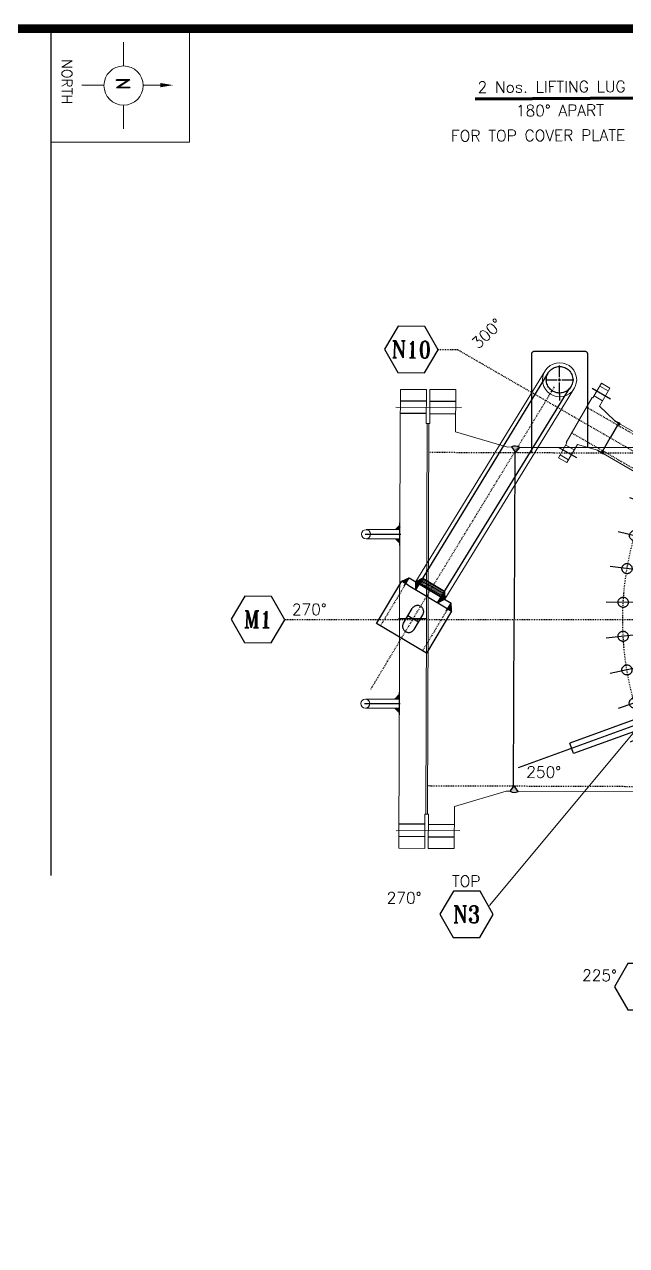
# Model space of a CAD drawing. Header units: inches. Extents: x -100737 to -99065, y -38026 to -37432.
# Drawn here: x -100496.5 to -100425.3, y -37590.4 to -37446.2 of the extents above; entities that cross this region are included whole.
import ezdxf
from ezdxf.enums import TextEntityAlignment as Align

# ---------------------------------------------------------------- set-up
doc = ezdxf.new("R2010")
doc.units = ezdxf.units.IN
doc.header["$LTSCALE"] = 200
doc.header["$MEASUREMENT"] = 0
for name, pattern in [('CENTER', [2, 1.25, -0.25, 0.25, -0.25]), ('CENTER2', [1.125, 0.75, -0.125, 0.125, -0.125]), ('DASHED', [0.75, 0.5, -0.25]), ('DASHED2', [0.375, 0.25, -0.125]), ('HIDDEN', [0.375, 0.25, -0.125])]:
    doc.linetypes.add(name, pattern=pattern)
for name, color, linetype, lineweight in [('1 (CEN)', 1, 'CENTER2', 9), ('B-OBJ', 7, 'Continuous', 13), ('DRAWING', 7, 'Continuous', 25), ('EQUIPMENT', 4, 'Continuous', 13), ('Hidden Line', 3, 'HIDDEN', 9), ('OBJECT', 7, 'Continuous', 18)]:
    doc.layers.add(name, color=color, linetype=linetype, lineweight=lineweight)
for name, color, linetype in [('BORDER1', 3, 'Continuous'), ('BORDER2', 7, 'Continuous'), ('CEN', 3, 'CENTER'), ('CENTER', 1, 'CENTER'), ('DIMENSION', 8, 'Continuous'), ('hatch', 120, 'Continuous'), ('text', 3, 'Continuous'), ('WELD', 5, 'Continuous')]:
    doc.layers.add(name, color=color, linetype=linetype)
doc.styles.add('ROMANC', font='ROMANC', dxfattribs={"height": 5})
doc.styles.add('ROMAND', font='romand.shx', dxfattribs={"width": 0.8})
doc.styles.add('ROMANS', font='romans.shx', dxfattribs={"width": 0.85})
doc.styles.add('ROMANT', font='romant.shx')
doc.styles.add('RS', font='ROMANS.shx', dxfattribs={"width": 0.8})
doc.styles.get("Standard").update_dxf_attribs({"font": 'romans.shx'})
doc.dimstyles.new('VEP-8', dxfattribs={"dimscale": 0, "dimtxt": 2.5, "dimasz": 2.5, "dimexe": 1, "dimexo": 1, "dimgap": 1, "dimtad": 1, "dimdec": 0, "dimlfac": 15, "dimzin": 9, "dimdsep": 46, "dimtxsty": 'ROMANS', "dimcen": 0, "dimclrd": 256, "dimclre": 256, "dimclrt": 3, "dimadec": 0, "dimazin": 2, "dimtfac": 1, "dimtdec": 1, "dimtmove": 0, "dimatfit": 3, "dimfxl": 1, "dimlwd": -1, "dimlwe": -1, "dimarcsym": 1})
pattern_1 = [(104, (-101984.877613, -36578.82372), (-0.0404289886, -0.010080079), []), (194, (-101984.877613, -36578.82372), (0.010080079, -0.0404289886), [])]
pattern_2 = [(225, (-102772.49609, -36979.881433), (0.02946278255, -0.02946278255), []), (315, (-102772.49609, -36979.881433), (0.02946278255, 0.02946278255), [])]
pattern_3 = [(225, (-102772.564146, -36979.8812), (0.02946278255, -0.02946278255), []), (315, (-102772.564146, -36979.8812), (0.02946278255, 0.02946278255), [])]

# ---------------------------------------------------------------- blocks, each defined once
blk = doc.blocks.new('*U56')
at = {"layer": 'DIMENSION', "color": 2, "linetype": 'DASHED'}
blk.add_line((-0.09, -1.34), (-0.26, 2.2), dxfattribs=at)
at = {"layer": 'DIMENSION', "color": 0, "linetype": 'DASHED', "ltscale": 10}
blk.add_circle((-0.16, 0.19), 0.6, dxfattribs=at)
blk = doc.blocks.new('*U55')
at = {"layer": 'DIMENSION', "color": 0, "linetype": 'ByBlock', "lineweight": -2}
for p, rotation in [((1811.82, -563.97), 6.428571428571429), ((1819.77, -564), 353.5714285714286), ((1804.06, -565.7), 19.28571428571429), ((1807.89, -564.62), 12.85714285714286), ((1823.7, -564.69), 347.1428571428572), ((1827.52, -565.81), 340.7142857142857), ((1800.37, -567.21), 25.71428571428572), ((1831.19, -567.35), 334.2857142857143), ((1796.88, -569.12), 32.14285714285714), ((1834.67, -569.29), 327.8571428571428), ((1793.62, -571.41), 38.57142857142858), ((1837.91, -571.61), 321.4285714285714), ((1790.64, -574.05), 45), ((1840.86, -574.28), 315), ((1787.97, -577.01), 51.42857142857143), ((1843.5, -577.26), 308.5714285714286), ((1785.65, -580.25), 57.85714285714285), ((1845.79, -580.52), 302.1428571428571), ((1783.71, -583.72), 64.28571428571428), ((1847.7, -584.01), 295.7142857142857), ((1782.17, -587.39), 70.71428571428571), ((1849.21, -587.7), 289.2857142857143), ((1781.05, -591.22), 77.14285714285715), ((1850.3, -591.53), 282.8571428571428), ((1780.37, -595.14), 83.57142857142857), ((1850.95, -595.46), 276.4285714285714), ((1780.12, -599.11), 90), ((1851.15, -599.44), 270), ((1780.33, -603.09), 96.42857142857143), ((1850.91, -603.41), 263.5714285714286), ((1780.98, -607.02), 102.8571428571429), ((1850.22, -607.34), 257.1428571428571), ((1782.06, -610.85), 109.2857142857143), ((1849.1, -611.16), 250.7142857142857), ((1783.57, -614.54), 115.7142857142857), ((1847.56, -614.83), 244.2857142857143), ((1785.48, -618.03), 122.1428571428571), ((1845.62, -618.31), 237.8571428571429), ((1787.77, -621.29), 128.5714285714286), ((1843.3, -621.54), 231.4285714285714), ((1790.41, -624.27), 135), ((1840.64, -624.5), 225), ((1793.37, -626.94), 141.4285714285714), ((1837.65, -627.14), 218.5714285714285), ((1796.61, -629.26), 147.8571428571429), ((1834.4, -629.43), 212.1428571428571), ((1800.08, -631.2), 154.2857142857143), ((1830.9, -631.34), 205.7142857142857), ((1803.76, -632.74), 160.7142857142857), ((1827.21, -632.85), 199.2857142857142), ((1807.58, -633.86), 167.1428571428571), ((1823.38, -633.93), 192.8571428571429), ((1811.5, -634.55), 173.5714285714286), ((1815.48, -634.79), 180), ((1819.45, -634.58), 186.4285714285714)]:
    blk.add_blockref('*U56', p, dxfattribs=dict(at, rotation=rotation))
at = {"layer": 'DIMENSION', "color": 0, "linetype": 'ByBlock', "lineweight": -2, "transparency": 16777216}
for p, rotation in [((1811.82, -563.97), 6.428571428571429), ((1819.77, -564), 353.5714285714286), ((1804.06, -565.7), 19.28571428571429), ((1807.89, -564.62), 12.85714285714286), ((1823.7, -564.69), 347.1428571428572), ((1827.52, -565.81), 340.7142857142857), ((1800.37, -567.21), 25.71428571428572), ((1831.19, -567.35), 334.2857142857143), ((1796.88, -569.12), 32.14285714285714), ((1834.67, -569.29), 327.8571428571428), ((1793.62, -571.41), 38.57142857142858), ((1837.91, -571.61), 321.4285714285714), ((1790.64, -574.05), 45), ((1840.86, -574.28), 315), ((1787.97, -577.01), 51.42857142857143), ((1843.5, -577.26), 308.5714285714286), ((1785.65, -580.25), 57.85714285714285), ((1845.79, -580.52), 302.1428571428571), ((1783.71, -583.72), 64.28571428571428), ((1847.7, -584.01), 295.7142857142857), ((1782.17, -587.39), 70.71428571428571), ((1849.21, -587.7), 289.2857142857143), ((1781.05, -591.22), 77.14285714285715), ((1850.3, -591.53), 282.8571428571428), ((1780.37, -595.14), 83.57142857142857), ((1850.95, -595.46), 276.4285714285714), ((1780.12, -599.11), 90), ((1851.15, -599.44), 270), ((1780.33, -603.09), 96.42857142857143), ((1850.91, -603.41), 263.5714285714286), ((1780.98, -607.02), 102.8571428571429), ((1850.22, -607.34), 257.1428571428571), ((1782.06, -610.85), 109.2857142857143), ((1849.1, -611.16), 250.7142857142857), ((1783.57, -614.54), 115.7142857142857), ((1847.56, -614.83), 244.2857142857143), ((1785.48, -618.03), 122.1428571428571), ((1845.62, -618.31), 237.8571428571429), ((1787.77, -621.29), 128.5714285714286), ((1843.3, -621.54), 231.4285714285714), ((1790.41, -624.27), 135), ((1840.64, -624.5), 225), ((1793.37, -626.94), 141.4285714285714), ((1837.65, -627.14), 218.5714285714285), ((1796.61, -629.26), 147.8571428571429), ((1834.4, -629.43), 212.1428571428571), ((1800.08, -631.2), 154.2857142857143), ((1830.9, -631.34), 205.7142857142857), ((1803.76, -632.74), 160.7142857142857), ((1827.21, -632.85), 199.2857142857142), ((1807.58, -633.86), 167.1428571428571), ((1823.38, -633.93), 192.8571428571429), ((1811.5, -634.55), 173.5714285714286), ((1815.48, -634.79), 180), ((1819.45, -634.58), 186.4285714285714)]:
    blk.add_blockref('*U56', p, dxfattribs=dict(at, rotation=rotation))
at = {"layer": 'DIMENSION', "color": 0, "linetype": 'ByBlock', "lineweight": -2}
blk.add_blockref('*U56', (1815.8, -563.76), dxfattribs=at)
blk = doc.blocks.new('*U57')
at = {"layer": 'DIMENSION', "color": 0, "linetype": 'CENTER2', "transparency": 16777216}
blk.add_line((1.65, -0.01), (-1.65, 0.01), dxfattribs=at)
blk = doc.blocks.new('*U58')
at = {"layer": 'DIMENSION', "color": 0, "linetype": 'CENTER2', "transparency": 16777216}
blk.add_line((-2.12, 0), (2.12, 0), dxfattribs=at)
blk = doc.blocks.new('*U59')
at = {"layer": 'DIMENSION', "color": 0, "linetype": 'CENTER2', "transparency": 16777216}
blk.add_line((-2.12, 0), (2.12, 0), dxfattribs=at)
blk = doc.blocks.new('A$Ce8df9f22')
at = {"layer": 'hatch'}
h = blk.add_hatch(dxfattribs=at)
h.set_pattern_fill('ANSI37', color=5, scale=5)
h.paths.add_polyline_path([(1.6, 12.6, -0.00832), (8, 18.4), (-4.2, 18.4)])
h.paths.add_polyline_path([(-18.4, -8, -0.008326), (-12.6, -1.5), (-12.7, -1.4), (-18.4, 4.2)])
for p, q in [((-108.4, 122.5), (-122.5, 108.4)), ((-12.7, -1.4), (-122.5, 108.4)), ((1.6, 12.6), (-108.4, 122.5)), ((16.5, 19), (13.1, 22.7)), ((-18.4, 4.2), (-18.4, -8)), ((-4.2, 18.4), (8, 18.4)), ((-19, -16.5), (-22.7, -13.1))]:
    blk.add_line(p, q)
for radius, start, end in [(260, 129.4171, 140.5829), (255, 129.3538, 140.6462)]:
    blk.add_arc((178.2, -178.2), radius, start, end)
at = {"layer": 'CENTER', "ltscale": 5}
blk.add_line((10.2, -10.2), (-186.8, 186.8), dxfattribs=at)
blk = doc.blocks.new('*U110')
at = {"layer": 'BORDER1', "color": 154, "true_color": 0x1859a9, "const_width": 1}
blk.add_lwpolyline([(0, 564), (796, 564), (796, 0), (0, 0)], close=True, dxfattribs=at)
at = {"layer": 'BORDER2', "flags": 8}
for tag, height, style, p in [('REV-B', 2.7, 'ROMANS', (662.76, 125.68)), ('REV-A', 2.7, 'ROMANS', (662.76, 118.68)), ('RE-B', 7, 'ROMANT', (745.34, 6.15))]:
    blk.add_attdef(tag, text='', height=height, dxfattribs=dict(at, style=style)).set_placement(p, align=Align.CENTER)
at = {"layer": 'BORDER2', "style": 'ROMANS', "width": 4.59626}
for tag, p, p2 in [('DATE-B', (668.47, 125.68), (681.47, 125.68)), ('DATE-A', (668.47, 118.68), (681.47, 118.68))]:
    blk.add_attdef(tag, text='', height=2.7, dxfattribs=at).set_placement(p, p2, align=Align.FIT)
at = {"layer": 'BORDER2'}
for tag, height, style, p in [('DRN-B', 2.7, 'ROMANS', (689.55, 125.68)), ('CHD-B', 2.7, 'ROMANS', (701.61, 125.68)), ('APD-B', 2.7, 'ROMANS', (713.32, 125.68)), ('DRN-A', 2.7, 'ROMANS', (689.55, 118.68)), ('CHD-A', 2.7, 'ROMANS', (701.61, 118.68)), ('APD-A', 2.7, 'ROMANS', (713.32, 118.68)), ('CONS_CONT_VEND', 3.5, 'ROMANC', (726, 61.94))]:
    blk.add_attdef(tag, text='', height=height, dxfattribs=dict(at, style=style)).set_placement(p, align=Align.CENTER)
at = {"layer": 'BORDER2', "style": 'ROMANS', "width": 0.8}
for tag, p, height in [('1:X', (670.77, 103.49), 3), ('LOC', (709.61, 103.49), 3), ('PROJ_NO', (774.84, 103.49), 3), ('CONS_DRG_NO', (681.74, 53.26), 2.5)]:
    blk.add_attdef(tag, p, '', height=height, dxfattribs=at)
at = {"layer": 'BORDER2', "lineweight": 30, "width": 0.8, "flags": 104}
for tag, p in [('COMMENTS-B', (720.22, 127.5)), ('COMMENTS-A', (720.22, 120.5))]:
    blk.add_attdef(tag, text='', height=2.2, dxfattribs=at).set_placement(p, align=Align.MIDDLE_LEFT)
at = {"layer": 'BORDER2', "style": 'ROMANS', "width": 0.8}
for tag, p in [('PROJECT_TITLE_1', (726, 45.91)), ('PROJECT_TITLE_2', (726, 40.58))]:
    blk.add_attdef(tag, text='', height=3.5, dxfattribs=at).set_placement(p, align=Align.MIDDLE)
at = {"layer": 'BORDER2', "style": 'ROMANT', "width": 0.8}
for tag, p in [('DRG_TITLE_1', (726, 29.73)), ('DRG_TITLE_2', (726, 23.03)), ('DRG_TITLE_3', (726, 16.33))]:
    blk.add_attdef(tag, text='', height=4, dxfattribs=at).set_placement(p, align=Align.CENTER)
at = {"layer": 'BORDER2', "style": 'ROMANT'}
for tag, p in [('AR', (668.95, 6.15)), ('PA', (683.03, 6.15)), ('DC', (697.09, 6.15)), ('TS', (775.94, 6.15))]:
    blk.add_attdef(tag, p, '', height=7, dxfattribs=at)
for tag, p in [('SRNO', (736.79, 6.15)), ('SH', (771.83, 6.2))]:
    blk.add_attdef(tag, text='', height=7, dxfattribs=at).set_placement(p, align=Align.RIGHT)
at = {"layer": 'BORDER2', "style": 'ROMANS', "flags": 2}
blk.add_attdef('TB_VERSION', text='', height=2, dxfattribs=at).set_placement((1, -1), align=Align.TOP_LEFT)
blk = doc.blocks.new('*U145')
at = {"layer": 'DIMENSION', "color": 0, "linetype": 'CENTER2', "transparency": 16777216}
for p, q in [((0, 0.31), (0, 1.69)), ((-1.69, 0), (-0.31, 0)), ((0.31, 0), (1.69, 0)), ((0, -1.69), (0, -0.31))]:
    blk.add_line(p, q, dxfattribs=at)
at = {"layer": 'DIMENSION', "color": 0, "linetype": 'Continuous', "transparency": 16777216}
for p, q in [((-0.16, 0), (0.16, 0)), ((0, -0.16), (0, 0.16))]:
    blk.add_line(p, q, dxfattribs=at)

msp = doc.modelspace()

# ---------------------------------------------------------------- hatches: boundary and pattern name
at = {"layer": 'DIMENSION', "linetype": 'DASHED'}
h = msp.add_hatch(dxfattribs=at)
h.set_pattern_fill('ANSI37', color=5, scale=0.033333, angle=179.80504)
h.set_pattern_definition([(224.8050376147, (0, 0), (0.00293623581167, -0.00295628658444), []), (314.8050376147, (0, 0), (0.00295628658444, 0.00293623581167), [])])
h.paths.add_polyline_path([(-100428.323, -37496.795), (-100428.106, -37496.795), (-100428.12, -37496.691), (-100428.066, -37496.598), (-100428.153, -37496.548), (-100428.206, -37496.641), (-100428.385, -37496.715, 0.078514)])
h.paths.add_polyline_path([(-100428.323, -37496.795, 0.1962482), (-100428.094, -37496.882), (-100428.106, -37496.795)])
h.paths.add_polyline_path([(-100426.081, -37493.395, 0.279062), (-100426.371, -37493.228), (-100426.346, -37493.419), (-100426.4, -37493.512), (-100426.313, -37493.562), (-100426.26, -37493.469)])
h = msp.add_hatch(dxfattribs=at)
h.set_pattern_fill('ANSI37', color=5, scale=0.033333, angle=179.80504)
h.set_pattern_definition([(224.80503761, (-102121.3241645, -39418.9342952), (0.002936235812, -0.0029562865844), []), (314.80503761, (-102121.3241645, -39418.9342952), (0.0029562865844, 0.002936235812), [])])
h.paths.add_polyline_path([(-100438.151, -37536.766), (-100438.555, -37536.237), (-100438.554, -37536.13), (-100438.688, -37536.13), (-100438.688, -37536.236), (-100439.095, -37536.763, 0.2958489)])
h.paths.add_polyline_path([(-100438.415, -37496.661), (-100437.981, -37496.156, 0.3030165), (-100438.923, -37496.103), (-100438.548, -37496.654), (-100438.554, -37496.76), (-100438.421, -37496.76)])
h = msp.add_hatch(dxfattribs=at)
h.set_pattern_fill('ANSI31', color=256, scale=1.333333, angle=328.983)
h.set_pattern_definition([(13.983, (-101984.87761, -36578.82372), (-0.040272333, 0.16172791), [])])
h.paths.add_polyline_path([(-100449.409, -37511.587), (-100449.819, -37512.271), (-100448.534, -37513.043), (-100448.123, -37512.36)])
h.paths.add_polyline_path([(-100447.248, -37513.816), (-100446.837, -37513.133), (-100448.123, -37512.36), (-100448.534, -37513.043)])
at = {"layer": 'WELD'}
h = msp.add_hatch(dxfattribs=at)
h.set_pattern_fill('ANSI37', color=256, scale=0.333333, angle=180)
h.set_pattern_definition(pattern_2)
h.paths.add_polyline_path([(-100452.12, -37505.334), (-100452.12, -37505.867), (-100452.653, -37505.867)])
h = msp.add_hatch(dxfattribs=at)
h.set_pattern_fill('ANSI37', color=256, scale=0.333333, angle=180)
h.set_pattern_definition(pattern_2)
h.paths.add_polyline_path([(-100452.12, -37507.467), (-100452.12, -37506.934), (-100452.653, -37506.934)])
h = msp.add_hatch(dxfattribs=at)
h.set_pattern_fill('ANSI37', color=256, scale=0.333333, angle=59)
h.set_pattern_definition(pattern_1)
h.paths.add_polyline_path([(-100451.014, -37511.553), (-100451.879, -37511.963), (-100451.425, -37512.237)])
h.paths.add_polyline_path([(-100446.053, -37514.534), (-100446.464, -37515.217), (-100446.009, -37515.49)])
h = msp.add_hatch(dxfattribs=at)
h.set_pattern_fill('ANSI37', color=256, scale=0.333333, angle=59)
h.set_pattern_definition(pattern_1)
h.paths.add_polyline_path([(-100450.254, -37512.01), (-100450.23, -37512.954), (-100449.819, -37512.271)])
h.paths.add_polyline_path([(-100449.409, -37511.587), (-100450.254, -37512.01), (-100449.819, -37512.271)])
h.paths.add_polyline_path([(-100447.659, -37514.499), (-100446.813, -37514.077), (-100447.248, -37513.816)])
h.paths.add_polyline_path([(-100446.836, -37513.165), (-100447.24, -37513.82), (-100446.813, -37514.077)])
h = msp.add_hatch(dxfattribs=at)
h.set_pattern_fill('ANSI37', color=256, scale=0.333333, angle=180)
h.set_pattern_definition(pattern_3)
h.paths.add_polyline_path([(-100452.188, -37525.334), (-100452.188, -37525.867), (-100452.721, -37525.867)])
h = msp.add_hatch(dxfattribs=at)
h.set_pattern_fill('ANSI37', color=256, scale=0.333333, angle=180)
h.set_pattern_definition(pattern_3)
h.paths.add_polyline_path([(-100452.188, -37527.467), (-100452.188, -37526.934), (-100452.721, -37526.934)])

# ---------------------------------------------------------------- linework, layer by layer
at = {"color": 0}
for p, q in [((-100426.776, -37492.994, -2.683), (-100426.371, -37493.228, -2.683)), ((-100426.346, -37493.419, -2.683), (-100426.4, -37493.512, -2.683)), ((-100426.371, -37493.228, -2.683), (-100426.346, -37493.419, -2.683)), ((-100426.081, -37493.395, -2.683), (-100426.26, -37493.469, -2.683)), ((-100426.4, -37493.512, -2.683), (-100427.276, -37495.03, -2.683)), ((-100426.26, -37493.469, -2.683), (-100426.313, -37493.562, -2.683)), ((-100438.923, -37496.103, -2.683), (-100438.548, -37496.653, -2.683)), ((-100437.981, -37496.156, -2.683), (-100438.415, -37496.661, -2.683)), ((-100428.153, -37496.548, -2.683), (-100427.276, -37495.03, -2.683)), ((-100438.554, -37496.76, -2.683), (-100438.621, -37516.445, -2.683)), ((-100438.548, -37496.653, -2.683), (-100438.554, -37496.76, -2.683)), ((-100438.415, -37496.661, -2.683), (-100438.42, -37496.76, -2.683)), ((-100428.789, -37496.481, -2.683), (-100428.385, -37496.715, -2.683)), ((-100428.385, -37496.715, -2.683), (-100428.206, -37496.641, -2.683)), ((-100428.206, -37496.641, -2.683), (-100428.153, -37496.548, -2.683)), ((-100428.12, -37496.691, -2.683), (-100428.066, -37496.598, -2.683)), ((-100428.094, -37496.882, -2.683), (-100428.12, -37496.691, -2.683)), ((-100438.688, -37536.13, -2.683), (-100438.621, -37516.445, -2.683)), ((-100439.095, -37536.763, -2.683), (-100438.688, -37536.236, -2.683)), ((-100438.688, -37536.236, -2.683), (-100438.688, -37536.13, -2.683)), ((-100438.555, -37536.237, -2.683), (-100438.554, -37536.13, -2.683)), ((-100438.151, -37536.766, -2.683), (-100438.555, -37536.237, -2.683))]:
    msp.add_line(p, q, dxfattribs=at)
for p, q in [((-100452.12, -37505.334, -2.683), (-100452.653, -37505.867, -2.683)), ((-100452.12, -37507.467, -2.683), (-100452.653, -37506.934, -2.683)), ((-100452.188, -37525.334, -2.683), (-100452.721, -37525.867, -2.683)), ((-100452.188, -37527.467, -2.683), (-100452.721, -37526.934, -2.683))]:
    msp.add_line(p, q)
at = {"elevation": -2.683}
for points in [[(-100452.316, -37481.845), (-100453.927, -37484.56), (-100452.381, -37487.312), (-100449.225, -37487.35), (-100447.614, -37484.635), (-100449.16, -37481.882)], [(-100470.425, -37513.706), (-100472.035, -37516.421), (-100470.49, -37519.174), (-100467.333, -37519.211), (-100465.722, -37516.496), (-100467.268, -37513.744)], [(-100445.798, -37548.548), (-100447.395, -37551.271), (-100445.836, -37554.016), (-100442.68, -37554.038), (-100441.082, -37551.316), (-100442.641, -37548.571)], [(-100425.181, -37557.107), (-100426.759, -37559.841), (-100425.181, -37562.575), (-100422.024, -37562.575), (-100420.446, -37559.841), (-100422.024, -37557.107)]]:
    msp.add_lwpolyline(points, close=True, dxfattribs=at)
at = {"color": 0}
for centre, radius, start, end in [((-100426.365, -37493.551, -2.683), 0.324, 28.8152, 91.1848), ((-100438.492, -37496.856, -2.683), 0.868, 53.84345, 119.76663), ((-100428.101, -37496.559, -2.683), 0.324, 208.8152, 271.1848), ((-100438.621, -37536.037, -2.683), 0.868, 236.84345, 302.76663)]:
    msp.add_arc(centre, radius, start, end, dxfattribs=at)
at = {"layer": '1 (CEN)'}
for p, q in [((-100452.611, -37491.396, -2.683), (-100444.856, -37491.447, -2.683)), ((-100441.515, -37550.232, -2.683), (-100413.429, -37516.496, -2.683)), ((-100452.557, -37541.427, -2.683), (-100445.026, -37541.4, -2.683))]:
    msp.add_line(p, q, dxfattribs=at)
at = {"layer": 'B-OBJ', "color": 2}
for p, q in [((-100450.249, -37511.996, -2.683), (-100434.955, -37487.106, -2.683)), ((-100446.818, -37514.091, -2.683), (-100431.482, -37489.128, -2.683))]:
    msp.add_line(p, q, dxfattribs=at)
msp.add_circle((-100433.246, -37488.164, -2.683), 2.01, dxfattribs=at)
at = {"layer": 'CEN', "color": 2, "linetype": 'CENTER'}
for p, q in [((-100429.417, -37489.152, -2.683), (-100427.255, -37490.4, -2.683)), ((-100449, -37490.699, -2.683), (-100452.067, -37490.689, -2.683)), ((-100448.587, -37490.701, -2.683), (-100445.52, -37490.711, -2.683)), ((-100449.005, -37492.166, -2.683), (-100452.072, -37492.156, -2.683)), ((-100448.592, -37492.167, -2.683), (-100445.525, -37492.178, -2.683)), ((-100433.437, -37496.115, -2.683), (-100431.275, -37497.363, -2.683)), ((-100449.17, -37540.652, -2.683), (-100452.237, -37540.642, -2.683)), ((-100448.757, -37540.654, -2.683), (-100445.69, -37540.664, -2.683)), ((-100449.175, -37542.119, -2.683), (-100452.242, -37542.109, -2.683)), ((-100448.762, -37542.12, -2.683), (-100445.695, -37542.131, -2.683))]:
    msp.add_line(p, q, dxfattribs=at)
at = {"layer": 'CENTER', "linetype": 'CENTER', "ltscale": 0.0001}
for p, q in [((-100445.281, -37484.635, -2.683), (-100447.614, -37484.635, -2.683)), ((-100404.445, -37508.212, -2.683), (-100445.281, -37484.635, -2.683)), ((-100449.447, -37514.539, -2.683), (-100433.856, -37489.001, -2.683)), ((-100455.561, -37524.715, -2.683), (-100449.447, -37514.539, -2.683)), ((-100338.17, -37516.496, -2.683), (-100465.722, -37516.496, -2.683))]:
    msp.add_line(p, q, dxfattribs=at)
msp.add_circle((-100390.095, -37516.496), 35.7, dxfattribs=at)
at = {"layer": 'DIMENSION', "color": 0, "linetype": 'DASHED'}
for p, q in [((-100493.34, -37446.708), (-100493.34, -37796.568)), ((-100436.579, -37485.146, -2.683), (-100436.579, -37496.759, -2.683)), ((-100436.579, -37485.164, -2.683), (-100436.579, -37488.164, -2.683)), ((-100430.246, -37484.831, -2.683), (-100436.246, -37484.831, -2.683)), ((-100429.913, -37496.147, -2.683), (-100429.913, -37485.164, -2.683)), ((-100450.23, -37512.954, -2.683), (-100434.546, -37487.29, -2.683)), ((-100447.659, -37514.499, -2.683), (-100432.086, -37489.217, -2.683)), ((-100454.865, -37516.933, -2.683), (-100451.879, -37511.963, -2.683)), ((-100451.879, -37511.963, -2.683), (-100451.014, -37511.553, -2.683)), ((-100451.139, -37512.408, -2.683), (-100451.879, -37511.963, -2.683)), ((-100451.596, -37512.522, -2.683), (-100451.014, -37511.553, -2.683)), ((-100451.014, -37511.553, -2.683), (-100446.053, -37514.534, -2.683)), ((-100449.409, -37511.587, -2.683), (-100450.254, -37512.01, -2.683)), ((-100450.23, -37512.954, -2.683), (-100450.254, -37512.01, -2.683)), ((-100446.818, -37514.091, -2.683), (-100450.249, -37511.996, -2.683)), ((-100449.409, -37511.587, -2.683), (-100446.837, -37513.133, -2.683)), ((-100451.139, -37512.408, -2.683), (-100446.464, -37515.217, -2.683)), ((-100446.837, -37513.133, -2.683), (-100446.813, -37514.077, -2.683)), ((-100447.659, -37514.499, -2.683), (-100446.813, -37514.077, -2.683)), ((-100446.75, -37515.045, -2.683), (-100446.009, -37515.49, -2.683)), ((-100446.636, -37515.503, -2.683), (-100446.053, -37514.534, -2.683)), ((-100446.009, -37515.49, -2.683), (-100446.053, -37514.534, -2.683)), ((-100451.7, -37516.89, -2.683), (-100450.67, -37515.176, -2.683)), ((-100449.928, -37516.788, -2.683), (-100451.185, -37516.033, -2.683)), ((-100450.443, -37517.645, -2.683), (-100449.413, -37515.931, -2.683)), ((-100446.009, -37515.49, -2.683), (-100448.995, -37520.46, -2.683)), ((-100448.995, -37520.46, -2.683), (-100454.865, -37516.933, -2.683))]:
    msp.add_line(p, q, dxfattribs=at)
at = {"layer": 'DIMENSION', "color": 3, "linetype": 'DASHED'}
msp.add_line((-100433.246, -37489.731, -2.683), (-100433.246, -37490.605, -2.683), dxfattribs=at)
at = {"layer": 'DIMENSION', "color": 7, "linetype": 'DASHED', "ltscale": 0.0001}
for p, q in [((-100430.066, -37491.395, -2.683), (-100418.046, -37498.334, -2.683)), ((-100431.819, -37494.432, -2.683), (-100419.8, -37501.371, -2.683)), ((-100448.714, -37496.725, -2.683), (-100417.011, -37496.833, -2.683)), ((-100448.848, -37536.095, -2.683), (-100416.979, -37536.204, -2.683))]:
    msp.add_line(p, q, dxfattribs=at)
at = {"layer": 'DIMENSION', "linetype": 'DASHED', "ltscale": 0.001}
for p, q in [((-100451.596, -37512.522, -2.683), (-100454.41, -37517.206, -2.683)), ((-100446.464, -37515.217, -2.683), (-100449.45, -37520.187, -2.683))]:
    msp.add_line(p, q, dxfattribs=at)
at = {"layer": 'DIMENSION', "color": 0, "linetype": 'DASHED'}
for centre, radius in [((-100390.095, -37516.496, -2.683), 37.667), ((-100433.246, -37488.164, -2.683), 1.567)]:
    msp.add_circle(centre, radius, dxfattribs=at)
for centre, radius, start, end in [((-100436.246, -37485.164, -2.683), 0.333, 90, 180), ((-100430.246, -37485.164, -2.683), 0.333, 0, 90), ((-100450.042, -37515.553, -2.683), 0.733, 329, 149), ((-100451.072, -37517.268, -2.683), 0.733, 149, 329)]:
    msp.add_arc(centre, radius, start, end, dxfattribs=at)
at = {"layer": 'DRAWING'}
for p, q in [((-100452.12, -37507.734, -2.683), (-100452.12, -37505.067, -2.683)), ((-100452.188, -37525.067, -2.683), (-100452.188, -37527.734, -2.683))]:
    msp.add_line(p, q, dxfattribs=at)
at = {"layer": 'EQUIPMENT'}
for p, q in [((-100429.315, -37490.308, -2.683), (-100428.31, -37488.567, -2.683)), ((-100428.31, -37488.567, -2.683), (-100427.303, -37489.149, -2.683)), ((-100452.062, -37489.306, -2.683), (-100452.079, -37494.279, -2.683)), ((-100448.995, -37489.316, -2.683), (-100452.062, -37489.306, -2.683)), ((-100449.009, -37493.339, -2.683), (-100448.995, -37489.316, -2.683)), ((-100448.596, -37493.341, -2.683), (-100448.582, -37489.317, -2.683)), ((-100448.582, -37489.317, -2.683), (-100445.515, -37489.328, -2.683)), ((-100445.515, -37489.328, -2.683), (-100445.532, -37494.301, -2.683)), ((-100429.407, -37490.255, -2.683), (-100432.477, -37495.572, -2.683)), ((-100429.407, -37490.255, -2.683), (-100429.315, -37490.308, -2.683)), ((-100427.303, -37489.149, -2.683), (-100428.546, -37491.302, -2.683)), ((-100428.546, -37491.302, -2.683), (-100426.776, -37492.994, -2.683)), ((-100448.902, -37493.34, -2.683), (-100449.059, -37539.479, -2.683)), ((-100448.902, -37493.34, -2.683), (-100449.009, -37493.339, -2.683)), ((-100448.902, -37493.34, -2.683), (-100448.702, -37493.34, -2.683)), ((-100448.702, -37493.34, -2.683), (-100448.859, -37539.48, -2.683)), ((-100448.702, -37493.34, -2.683), (-100448.596, -37493.341, -2.683)), ((-100426.081, -37493.395, -2.683), (-100421.662, -37495.946, -2.683)), ((-100452.246, -37543.492, -2.683), (-100452.079, -37494.279, -2.683)), ((-100445.532, -37494.301, -2.683), (-100439.424, -37496.122, -2.683)), ((-100439.424, -37496.122, -2.683), (-100438.923, -37496.103, -2.683)), ((-100421.814, -37496.182, -2.683), (-100437.981, -37496.156, -2.683)), ((-100432.385, -37495.625, -2.683), (-100433.39, -37497.366, -2.683)), ((-100432.477, -37495.572, -2.683), (-100432.385, -37495.625, -2.683)), ((-100432.383, -37497.948, -2.683), (-100431.139, -37495.794, -2.683)), ((-100431.139, -37495.794, -2.683), (-100428.789, -37496.481, -2.683)), ((-100438.378, -37496.733, -2.683), (-100437.912, -37496.759, -2.683)), ((-100433.39, -37497.366, -2.683), (-100432.383, -37497.948, -2.683)), ((-100428.094, -37496.882, -2.683), (-100423.676, -37499.434, -2.683)), ((-100445.683, -37538.541, -2.683), (-100439.562, -37536.762, -2.683)), ((-100439.562, -37536.762, -2.683), (-100439.095, -37536.763, -2.683)), ((-100421.807, -37536.822, -2.683), (-100438.151, -37536.766, -2.683)), ((-100449.166, -37539.479, -2.683), (-100449.18, -37543.502, -2.683)), ((-100449.059, -37539.479, -2.683), (-100449.166, -37539.479, -2.683)), ((-100449.059, -37539.479, -2.683), (-100448.859, -37539.48, -2.683)), ((-100448.859, -37539.48, -2.683), (-100448.753, -37539.48, -2.683)), ((-100448.753, -37539.48, -2.683), (-100448.766, -37543.504, -2.683)), ((-100445.7, -37543.514, -2.683), (-100445.683, -37538.541, -2.683)), ((-100449.18, -37543.502, -2.683), (-100452.246, -37543.492, -2.683)), ((-100448.766, -37543.504, -2.683), (-100445.7, -37543.514, -2.683))]:
    msp.add_line(p, q, dxfattribs=at)
at = {"layer": 'Hidden Line', "ltscale": 5}
for p, q in [((-100428.507, -37488.908, -2.683), (-100427.499, -37489.49, -2.683)), ((-100429.173, -37490.063, -2.683), (-100428.166, -37490.644, -2.683)), ((-100432.527, -37495.871, -2.683), (-100431.519, -37496.452, -2.683)), ((-100433.193, -37497.025, -2.683), (-100432.186, -37497.607, -2.683))]:
    msp.add_line(p, q, dxfattribs=at)
at = {"layer": 'OBJECT', "lineweight": 15, "ltscale": 0.8}
for p, q in [((-100484.77, -37448.305, 0.01), (-100484.77, -37451.113, 0.01)), ((-100484.77, -37455.734, 0.01), (-100484.77, -37458.543, 0.01))]:
    msp.add_line(p, q, dxfattribs=at)
at = {"layer": 'OBJECT'}
for p, q in [((-100456.12, -37505.867, -2.683), (-100452.12, -37505.867, -2.683)), ((-100456.12, -37506.934, -2.683), (-100452.12, -37506.934, -2.683)), ((-100456.188, -37525.867, -2.683), (-100452.188, -37525.867, -2.683)), ((-100456.188, -37526.934, -2.683), (-100452.188, -37526.934, -2.683))]:
    msp.add_line(p, q, dxfattribs=at)
at = {"layer": 'OBJECT', "lineweight": 15, "ltscale": 0.8}
msp.add_lwpolyline([(-100476.987, -37446.708), (-100476.987, -37460.128), (-100493.34, -37460.128), (-100493.34, -37446.708)], close=True, dxfattribs=at)
at = {"layer": 'OBJECT', "lineweight": 15, "ltscale": 0.8, "elevation": 0.01}
for points in [[(-100487.08, -37453.378), (-100489.71, -37453.378)], [(-100480.412, -37453.378), (-100482.46, -37453.378)]]:
    msp.add_lwpolyline(points, dxfattribs=at)
at = {"layer": 'OBJECT', "lineweight": 15, "ltscale": 0.8}
msp.add_circle((-100484.77, -37453.424, 0.01), 2.311, dxfattribs=at)
at = {"layer": 'OBJECT'}
for centre in [(-100456.12, -37506.401, -2.683), (-100456.196, -37526.4, -2.683)]:
    msp.add_circle(centre, 0.533, dxfattribs=at)
at = {"layer": 'OBJECT', "lineweight": 15, "ltscale": 0.8}
msp.add_solid([(-100480.412, -37453.128, 0.01), (-100478.912, -37453.378, 0.01), (-100480.412, -37453.628, 0.01)], dxfattribs=at)

# ---------------------------------------------------------------- block references
at = {"xscale": -0.06666666666666668, "yscale": 0.06666666666666668, "zscale": 0.0666666666666667, "rotation": 154.9999999999951}
msp.add_blockref('A$Ce8df9f22', (-100421.606, -37527.966, -2.683), dxfattribs=at)
at = {"layer": 'BORDER1', "lineweight": 9, "xscale": 1.000952843108604, "yscale": 1.000952843108604, "zscale": 1.000952843108604}
msp.add_blockref('*U110', (-100706.947, -38011.246), dxfattribs=at)
at = {"layer": 'DIMENSION', "color": 0, "linetype": 'DASHED', "rotation": 15.99999999999997}
msp.add_blockref('*U55', (-102300.581, -37440.893), dxfattribs=at)
at = {"layer": 'DIMENSION', "color": 0, "linetype": 'CENTER2'}
for name, p in [('*U145', (-100433.246, -37488.164, -2.683)), ('*U57', (-100450.621, -37516.404, -2.683))]:
    msp.add_blockref(name, p, dxfattribs=at)
at = {"layer": 'DIMENSION', "color": 1, "linetype": 'CENTER2'}
for name, p in [('*U58', (-100454.12, -37506.401, -2.683)), ('*U59', (-100454.188, -37526.4, -2.683))]:
    msp.add_blockref(name, p, dxfattribs=at)

# ---------------------------------------------------------------- texts
at = {"style": 'ROMANT', "width": 0.85}
for tag, rotation, p in [('N10', 359.31834, (-100450.77, -37484.597, -2.683)), ('M1', 359.31834, (-100468.879, -37516.459, -2.683)), ('N3', 359.59208, (-100444.239, -37551.293, -2.683))]:
    msp.add_attdef(tag, text='', height=2, rotation=rotation, dxfattribs=at).set_placement(p, align=Align.MIDDLE)
at = {"layer": 'DIMENSION', "color": 3, "style": 'ROMANS'}
for s, p in [('2 Nos. LIFTING LUG', (-100442.937, -37454.286, -2.683)), ('180%%d APART', (-100438.413, -37457.062, -5.366)), ('FOR TOP COVER PLATE', (-100446.075, -37460.044, -5.366))]:
    msp.add_text(s, height=1.33333, rotation=0.30925, dxfattribs=at).set_placement(p)
at = {"layer": 'OBJECT', "color": 3, "lineweight": 15, "style": 'RS'}
msp.add_text('NORTH', height=1.2, rotation=270, dxfattribs=at).set_placement((-100492.042, -37450.321))
at = {"layer": 'text', "color": 64, "lineweight": 15, "style": 'ROMAND'}
msp.add_text('N', height=1.575, rotation=270, dxfattribs=at).set_placement((-100485.609, -37452.491, -0.01))
at = {"layer": 'text', "style": 'ROMANS'}
for s, rotation, p in [('300%%D', 43.96215, (-100441.37, -37483.186, -2.683)), ('270%%D', 0.37139, (-100462.818, -37515.954, -2.683)), ('250%%D', 359.59208, (-100435.14, -37535.164, -2.683)), ('TOP', 359.59208, (-100444.29, -37548.042, -2.683)), ('270%%D', 359.59208, (-100451.634, -37550.01)), ('225%%D', 359.45121, (-100428.548, -37559.16))]:
    msp.add_text(s, height=1.3333, rotation=rotation, dxfattribs=at).set_placement(p, align=Align.CENTER)

# ---------------------------------------------------------------- leaders
at = {"layer": 'DIMENSION', "color": 1, "linetype": 'DASHED2'}
msp.add_leader([(-100415.627, -37461.743, -2.683), (-100422.851, -37454.907, -2.683), (-100443.241, -37455.017, -2.683)], dimstyle='VEP-8', override={"dimscale": 1, "dimtxt": 2.5, "dimasz": 2.5, "dimgap": 1, "dimtad": 0, "dimclrd": 256, "dimlwd": 65535}, dxfattribs=at)

doc.saveas('drawing.dxf')
